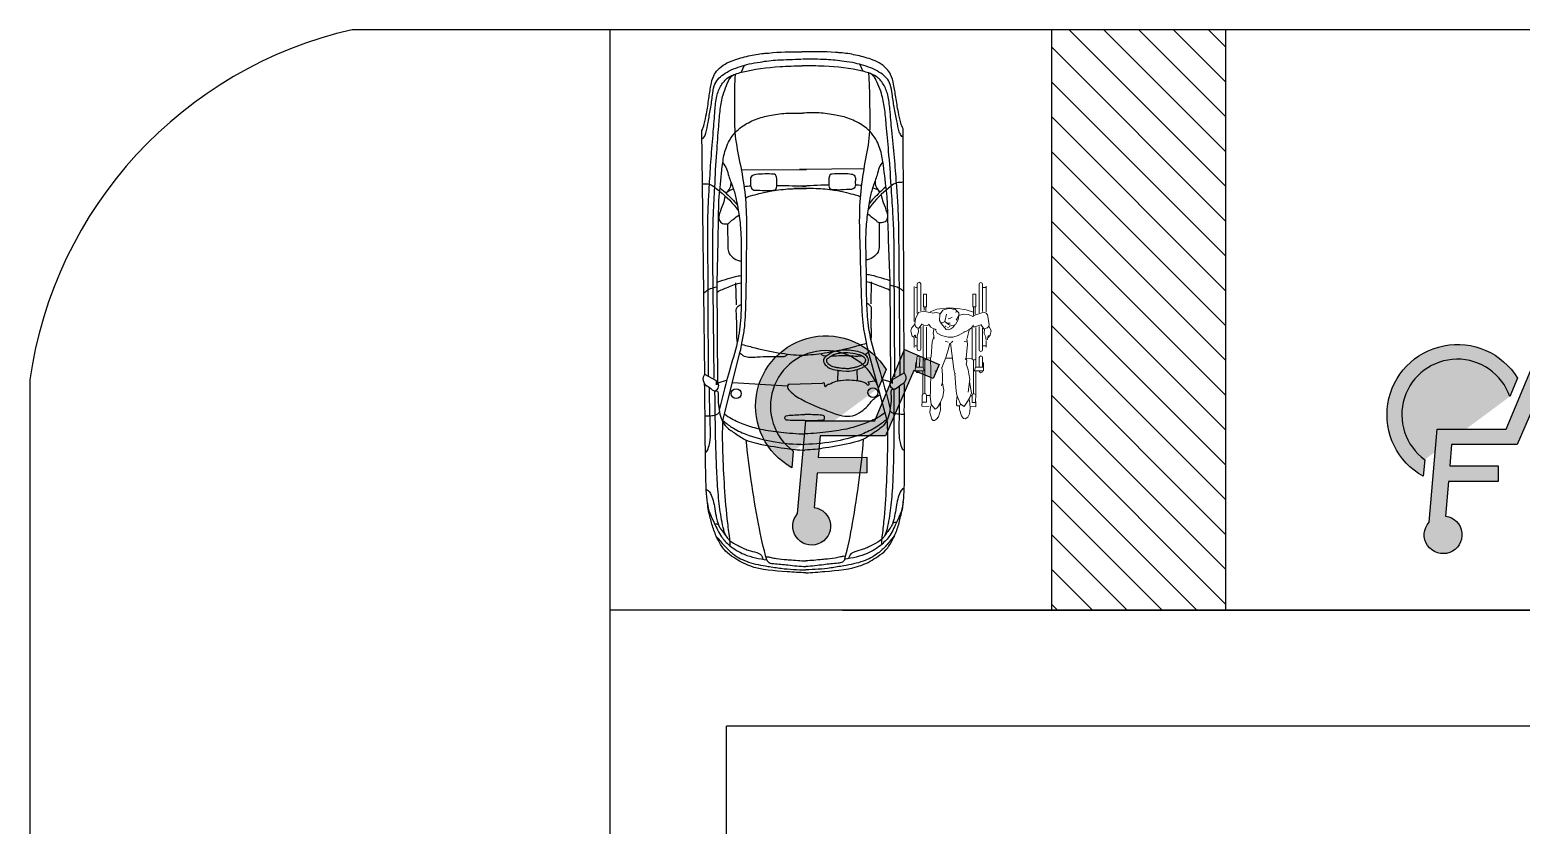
# Model space of a CAD drawing. Header units: millimetres. Extents: x 2508 to 2607, y 837 to 997.
# Drawn here: x 2541.72 to 2554.57, y 960.55 to 967.41 of the extents above; entities that cross this region are included whole.
import ezdxf

# ---------------------------------------------------------------- set-up
doc = ezdxf.new("R2010")
doc.units = ezdxf.units.MM
doc.linetypes.add('DASHED', pattern=[19.05, 12.7, -6.35])
doc.layers.add('PERSONAS', color=151, linetype='Continuous', lineweight=0)

# ---------------------------------------------------------------- blocks, each defined once
blk = doc.blocks.new('disc')
h = blk.add_hatch(color=0)
edge = h.paths.add_edge_path()
edge.add_line((-0.066, 0.441), (0.353, 0.44))
edge.add_line((0.353, 0.44), (0.353, 0.575))
edge.add_line((0.353, 0.575), (-0.077, 0.576))
edge.add_line((-0.077, 0.576), (-0.101, 0.873))
edge.add_arc((-0.122, 1.034), 0.163, 277.4043, 581.4773)
edge.add_line((-0.244, 0.926), (-0.174, 0.125))
edge.add_line((-0.174, 0.125), (0.421, 0.125))
edge.add_line((0.421, 0.125), (0.676, -0.487))
edge.add_line((0.676, -0.487), (0.975, -0.358))
edge.add_line((0.975, -0.358), (0.925, -0.239))
edge.add_line((0.925, -0.239), (0.758, -0.307))
edge.add_line((0.758, -0.307), (0.514, 0.256))
edge.add_line((0.514, 0.256), (-0.051, 0.256))
edge.add_line((-0.051, 0.256), (-0.066, 0.441))
edge.add_line((-0.066, 0.441), (-0.066, 0.441))
h = blk.add_hatch(color=0)
edge = h.paths.add_edge_path()
edge.add_arc((0, 0), 0.478, 125.9666, 340.881, ccw=False)
edge.add_line((-0.281, 0.387), (-0.294, 0.53))
edge.add_arc((0, 0), 0.606, 119.0392, 328.6907)
edge.add_line((0.518, -0.315), (0.452, -0.157))
at = {"color": 0}
for points in [[(-0.066, 0.441), (0.353, 0.44), (0.353, 0.575), (-0.077, 0.576), (-0.101, 0.873, 4.01623), (-0.244, 0.926), (-0.174, 0.125), (0.421, 0.125), (0.676, -0.487), (0.975, -0.358), (0.925, -0.239), (0.758, -0.307), (0.514, 0.256), (-0.051, 0.256), (-0.066, 0.441)], [(0.452, -0.157, -1.36276), (-0.281, 0.387), (-0.294, 0.53, 1.29913), (0.518, -0.315)]]:
    blk.add_lwpolyline(points, format="xyb", close=True, dxfattribs=at)
blk = doc.blocks.new('AUDI_A4_P')
for p, q in [((-0.904, 0.759), (-0.849, 0.859)), ((-0.882, 0.778), (0.131, 0.782)), ((-0.864, 0.826), (0.421, 0.822)), ((-0.849, 0.859), (1.253, 0.867)), ((-1.246, 0.706), (-0.654, 0.552)), ((-0.926, 0.745), (-0.939, 0.759)), ((-0.939, 0.759), (-0.904, 0.759)), ((-0.926, 0.745), (-0.06, 0.745)), ((-0.904, 0.675), (-0.926, 0.745)), ((-0.06, 0.745), (0.298, 0.734)), ((0.443, 0.653), (0.244, 0.652)), ((-0.92, 0.616), (-0.953, 0.147)), ((-0.252, 0.581), (-0.063, 0.584)), ((0.911, 0.528), (0.911, -0.03)), ((1.751, 0.525), (1.813, 0.497)), ((-0.938, 0.133), (-0.931, -0.154)), ((0.911, -0.528), (0.911, 0.03)), ((-0.824, -0.288), (-0.914, -0.286)), ((-0.818, -0.453), (-0.914, -0.453)), ((1.751, -0.525), (1.813, -0.497)), ((-1.246, -0.706), (-0.654, -0.552)), ((-0.252, -0.581), (-0.063, -0.584)), ((-0.926, -0.745), (-0.939, -0.759)), ((-0.939, -0.759), (-0.904, -0.759)), ((-0.904, -0.675), (-0.926, -0.745)), ((-0.926, -0.745), (-0.06, -0.745)), ((-0.904, -0.759), (-0.849, -0.859)), ((-0.06, -0.745), (0.298, -0.734)), ((0.443, -0.653), (0.244, -0.652)), ((-0.882, -0.778), (0.131, -0.782)), ((-0.864, -0.826), (0.421, -0.822)), ((-0.849, -0.859), (1.253, -0.867))]:
    blk.add_line(p, q)
for centre in [(-1.017, 0.589), (-1.017, -0.589)]:
    blk.add_ellipse(centre, major_axis=(0, 0.0429), ratio=0.983266, start_param=4.712389, end_param=10.995574)
for points, knots in [([(-2.564, 0), (-2.564, 0.054), (-2.548, 0.215), (-2.538, 0.436), (-2.443, 0.603), (-2.375, 0.696), (-2.29, 0.75), (-2.194, 0.793), (-2.081, 0.821), (-2.002, 0.842), (-1.959, 0.842)], [0, 0, 0, 0, 0.16039, 0.479033, 0.632967, 0.722015, 0.817474, 0.927562, 1.03733, 1.167094, 1.167094, 1.167094, 1.167094]), ([(-1.959, 0.842), (-2.018, 0.841), (-2.115, 0.791), (-2.243, 0.737), (-2.338, 0.648), (-2.417, 0.517), (-2.442, 0.402), (-2.45, 0.335)], [0, 0, 0, 0, 0.1772572, 0.3124951, 0.4151678, 0.5597243, 0.7575412, 0.7575412, 0.7575412, 0.7575412]), ([(-2.137, 0.783), (-2.135, 0.773), (-2.137, 0.752), (-2.164, 0.743), (-2.196, 0.721), (-2.236, 0.691), (-2.292, 0.651), (-2.327, 0.579), (-2.368, 0.503), (-2.38, 0.441), (-2.394, 0.406), (-2.407, 0.381), (-2.431, 0.371), (-2.445, 0.37)], [0, 0, 0, 0, 0.0304541, 0.0502818, 0.0786089, 0.1479133, 0.1986294, 0.2831705, 0.3780326, 0.4523267, 0.4667809, 0.4902599, 0.5347198, 0.5347198, 0.5347198, 0.5347198]), ([(-2.24, 0.684), (-2.219, 0.698), (-2.163, 0.712), (-2.048, 0.733), (-1.884, 0.752), (-1.678, 0.762), (-1.447, 0.769), (-1.218, 0.771), (-1.059, 0.771), (-0.99, 0.772)], [0, 0, 0, 0, 0.076148, 0.165903, 0.355672, 0.569871, 0.782325, 1.050047, 1.257936, 1.257936, 1.257936, 1.257936]), ([(-1.841, 0.853), (-1.843, 0.842), (-1.869, 0.817), (-1.921, 0.798), (-1.99, 0.782), (-2.055, 0.774), (-2.109, 0.761), (-2.135, 0.754), (-2.147, 0.751)], [0, 0, 0, 0, 0.034703, 0.0959761, 0.1659336, 0.2471559, 0.2929944, 0.3295918, 0.3295918, 0.3295918, 0.3295918]), ([(-1.959, 0.842), (-1.922, 0.85), (-1.775, 0.856), (-1.524, 0.859), (-1.219, 0.857), (-1.022, 0.86), (-0.93, 0.86)], [0, 0, 0, 0, 0.114897, 0.437061, 0.754269, 1.029686, 1.029686, 1.029686, 1.029686]), ([(-1.52, 0.856), (-1.515, 0.844), (-1.483, 0.831), (-1.425, 0.814), (-1.326, 0.812), (-1.169, 0.818), (-1.042, 0.819), (-0.962, 0.819)], [0, 0, 0, 0, 0.0364992, 0.0923739, 0.1867837, 0.3273982, 0.5667068, 0.5667068, 0.5667068, 0.5667068]), ([(-1.207, 0.859), (-1.207, 0.839), (-1.204, 0.805), (-1.2, 0.757), (-1.18, 0.74), (-1.173, 0.734)], [0, 0, 0, 0, 1.462159, 2.651105, 3.386321, 3.386321, 3.386321, 3.386321]), ([(-0.99, 0.772), (-0.991, 0.765), (-0.99, 0.749), (-1.004, 0.745), (-1.009, 0.744)], [0, 0, 0, 0, 0.02274132, 0.03717479, 0.03717479, 0.03717479, 0.03717479]), ([(-0.849, 0.859), (-0.856, 0.864), (-0.881, 0.88), (-0.935, 0.868), (-0.958, 0.818), (-1.002, 0.779), (-0.97, 0.737), (-0.936, 0.735), (-0.926, 0.745)], [0, 0, 0, 0, 0.024864, 0.0846267, 0.1362471, 0.1900683, 0.2245199, 0.2681841, 0.2681841, 0.2681841, 0.2681841]), ([(-0.149, 0.862), (-0.139, 0.85), (-0.117, 0.825), (-0.103, 0.784), (-0.096, 0.756), (-0.096, 0.743)], [1.808086, 1.808086, 1.808086, 1.808086, 2.918874, 4.131288, 5.10151, 5.10151, 5.10151, 5.10151]), ([(0.131, 0.782), (0.266, 0.782), (0.477, 0.778), (0.787, 0.757), (0.964, 0.75), (1.063, 0.739)], [0, 0, 0, 0, 0.4042759, 0.6333827, 0.9326252, 0.9326252, 0.9326252, 0.9326252]), ([(0.421, 0.822), (0.487, 0.822), (0.608, 0.818), (0.804, 0.804), (1.011, 0.791), (1.224, 0.77), (1.404, 0.755), (1.54, 0.743), (1.64, 0.705), (1.708, 0.646), (1.737, 0.579), (1.778, 0.432), (1.798, 0.238), (1.804, 0.063), (1.804, 0)], [0, 0, 0, 0, 0.198873, 0.363323, 0.587433, 0.823543, 1.004622, 1.129816, 1.230113, 1.320655, 1.388577, 1.443334, 1.771447, 1.958652, 1.958652, 1.958652, 1.958652]), ([(0.793, 0.866), (0.791, 0.846), (0.797, 0.805), (0.76, 0.758), (0.692, 0.671), (0.623, 0.603), (0.561, 0.559)], [0, 0, 0, 0, 0.0597371, 0.1139981, 0.1672498, 0.3938869, 0.3938869, 0.3938869, 0.3938869]), ([(1.181, 0.863), (1.185, 0.857), (1.2, 0.844), (1.248, 0.825), (1.331, 0.813), (1.439, 0.79), (1.544, 0.775), (1.632, 0.765), (1.695, 0.73), (1.738, 0.676), (1.776, 0.61), (1.801, 0.534), (1.826, 0.451), (1.834, 0.394), (1.838, 0.362)], [0, 0, 0, 0, 0.0219205, 0.0572122, 0.1522539, 0.2718866, 0.3894011, 0.4710097, 0.5346344, 0.5986698, 0.6733118, 0.758696, 0.8351341, 0.9293726, 0.9293726, 0.9293726, 0.9293726]), ([(1.253, 0.867), (1.269, 0.856), (1.319, 0.845), (1.409, 0.822), (1.521, 0.807), (1.63, 0.789), (1.717, 0.771), (1.78, 0.725), (1.826, 0.667), (1.864, 0.575), (1.894, 0.463), (1.912, 0.36), (1.915, 0.302), (1.915, 0.288)], [0, 0, 0, 0, 0.056668, 0.14946, 0.28161, 0.392935, 0.481686, 0.542967, 0.622845, 0.69797, 0.833643, 0.965665, 1.00577, 1.00577, 1.00577, 1.00577]), ([(-2.253, 0.764), (-2.281, 0.74), (-2.334, 0.696), (-2.415, 0.613), (-2.479, 0.488), (-2.504, 0.346), (-2.531, 0.181), (-2.539, 0.071), (-2.539, 0)], [0, 0, 0, 0, 0.1095129, 0.2035347, 0.3452507, 0.5161382, 0.6275464, 0.8383798, 0.8383798, 0.8383798, 0.8383798]), ([(-1.246, 0.706), (-1.336, 0.713), (-1.528, 0.711), (-1.823, 0.699), (-2.078, 0.68), (-2.231, 0.661), (-2.281, 0.655)], [0, 0, 0, 0, 0.269375, 0.574535, 0.885339, 1.036319, 1.036319, 1.036319, 1.036319]), ([(-1.009, 0.744), (-1.036, 0.744), (-1.091, 0.747), (-1.171, 0.735), (-1.245, 0.718), (-1.314, 0.672), (-1.362, 0.593), (-1.421, 0.512), (-1.459, 0.367), (-1.488, 0.199), (-1.507, 0.059), (-1.507, 0)], [0, 0, 0, 0, 0.082256, 0.165174, 0.241383, 0.30939, 0.405348, 0.511507, 0.603349, 0.843635, 1.017671, 1.017671, 1.017671, 1.017671]), ([(-1.246, 0.706), (-1.267, 0.682), (-1.316, 0.621), (-1.386, 0.477), (-1.44, 0.264), (-1.458, 0.092), (-1.458, 0)], [0, 0, 0, 0, 0.0947759, 0.2311242, 0.4700259, 0.7400315, 0.7400315, 0.7400315, 0.7400315]), ([(-1.191, 0.69), (-1.207, 0.672), (-1.242, 0.617), (-1.287, 0.512), (-1.331, 0.371), (-1.353, 0.196), (-1.367, 0.069), (-1.367, 0)], [0, 0, 0, 0, 0.0708922, 0.1925846, 0.3348457, 0.5072814, 0.7109928, 0.7109928, 0.7109928, 0.7109928]), ([(0.972, 0.69), (0.956, 0.677), (0.921, 0.653), (0.844, 0.638), (0.76, 0.6), (0.644, 0.572), (0.509, 0.549), (0.303, 0.531), (0.063, 0.54), (-0.167, 0.537), (-0.363, 0.543), (-0.563, 0.565), (-0.832, 0.653), (-1.036, 0.706), (-1.156, 0.737)], [0, 0, 0, 0, 0.05975, 0.126928, 0.230034, 0.336675, 0.482225, 0.641324, 0.954906, 1.203173, 1.330375, 1.542773, 1.802261, 2.175545, 2.175545, 2.175545, 2.175545]), ([(-0.14, 0.745), (-0.122, 0.716), (-0.1, 0.646), (-0.068, 0.578), (-0.062, 0.538)], [0, 0, 0, 0, 0.1000351, 0.2184418, 0.2184418, 0.2184418, 0.2184418]), ([(-0.056, 0.745), (-0.043, 0.714), (-0.027, 0.654), (-0.004, 0.585), (-0.001, 0.547), (0, 0.538)], [0, 0, 0, 0, 2.528586, 4.711885, 5.408215, 5.408215, 5.408215, 5.408215]), ([(0.244, 0.652), (0.228, 0.652), (0.188, 0.646), (0.147, 0.599), (0.126, 0.558), (0.127, 0.536)], [0, 0, 0, 0, 0.0486628, 0.1144515, 0.1777721, 0.1777721, 0.1777721, 0.1777721]), ([(0.298, 0.734), (0.357, 0.734), (0.483, 0.727), (0.628, 0.729), (0.793, 0.711), (0.935, 0.697), (1.059, 0.676), (1.1, 0.66)], [0, 0, 0, 0, 0.1783018, 0.3787173, 0.431954, 0.6762374, 0.8077184, 0.8077184, 0.8077184, 0.8077184]), ([(0.684, 0.672), (0.663, 0.677), (0.612, 0.689), (0.55, 0.72), (0.489, 0.732), (0.447, 0.705), (0.446, 0.672), (0.446, 0.643), (0.47, 0.627), (0.489, 0.592), (0.515, 0.57), (0.52, 0.551)], [0, 0, 0, 0, 0.0655106, 0.1550445, 0.2094604, 0.2438604, 0.287164, 0.3001388, 0.3275984, 0.3616951, 0.4200969, 0.4200969, 0.4200969, 0.4200969]), ([(0.755, 0.714), (0.739, 0.695), (0.693, 0.643), (0.643, 0.594), (0.608, 0.566)], [0, 0, 0, 0, 1.868162, 5.271297, 5.271297, 5.271297, 5.271297]), ([(0.712, 0.659), (0.724, 0.655), (0.736, 0.631), (0.745, 0.609), (0.748, 0.599)], [0, 0, 0, 0, 0.983949, 1.771691, 1.771691, 1.771691, 1.771691]), ([(0.808, 0.622), (0.791, 0.623), (0.752, 0.621), (0.728, 0.652), (0.712, 0.659)], [0, 0, 0, 0, 0.0535488, 0.1060573, 0.1060573, 0.1060573, 0.1060573]), ([(1.063, 0.739), (1.139, 0.736), (1.262, 0.723), (1.428, 0.71), (1.548, 0.689), (1.648, 0.649), (1.727, 0.615), (1.737, 0.574)], [0, 0, 0, 0, 0.2277977, 0.3719478, 0.4996814, 0.5863441, 0.709615, 0.709615, 0.709615, 0.709615]), ([(1.1, 0.66), (1.123, 0.653), (1.171, 0.629), (1.253, 0.571), (1.32, 0.47), (1.361, 0.367), (1.373, 0.304), (1.377, 0.284)], [0, 0, 0, 0, 0.0720749, 0.1581284, 0.2958089, 0.4262456, 0.4842292, 0.4842292, 0.4842292, 0.4842292]), ([(-0.665, 0.553), (-0.675, 0.547), (-0.693, 0.524), (-0.707, 0.472), (-0.696, 0.36), (-0.7, 0.259), (-0.701, 0.165), (-0.687, 0.149), (-0.679, 0.142)], [0, 0, 0, 0, 0.842998, 2.122875, 3.997599, 9.174838, 10.012722, 10.751336, 10.751336, 10.751336, 10.751336]), ([(-0.594, 0.534), (-0.603, 0.496), (-0.637, 0.386), (-0.673, 0.205), (-0.69, 0.06), (-0.69, -0.009)], [0, 0, 0, 0, 0.1139079, 0.3411539, 0.543502, 0.543502, 0.543502, 0.543502]), ([(-0.654, 0.552), (-0.63, 0.545), (-0.568, 0.534), (-0.469, 0.512), (-0.352, 0.504), (-0.145, 0.494), (0.141, 0.493), (0.469, 0.481), (0.752, 0.498), (0.995, 0.543), (1.225, 0.588), (1.465, 0.58), (1.632, 0.582), (1.729, 0.575), (1.737, 0.574)], [0, 0, 0, 0, 0.073325, 0.188896, 0.303039, 0.425821, 0.811242, 1.159737, 1.41058, 1.660623, 1.899627, 2.11145, 2.377727, 2.401703, 2.401703, 2.401703, 2.401703]), ([(-0.567, 0.577), (-0.524, 0.581), (-0.437, 0.578), (-0.344, 0.581), (-0.277, 0.584), (-0.258, 0.561), (-0.251, 0.547), (-0.248, 0.54)], [0, 0, 0, 0, 3.267856, 6.568708, 7.399663, 8.099385, 8.621705, 8.621705, 8.621705, 8.621705]), ([(-2.45, 0.335), (-2.349, 0.365), (-2.121, 0.412), (-1.776, 0.465), (-1.534, 0.497), (-1.417, 0.505)], [0, 0, 0, 0, 0.317374, 0.69576, 1.04714, 1.04714, 1.04714, 1.04714]), ([(0.668, 0.495), (0.677, 0.483), (0.689, 0.442), (0.708, 0.367), (0.734, 0.255), (0.747, 0.101), (0.747, -0.015), (0.748, -0.079)], [0, 0, 0, 0, 0.0451009, 0.1211996, 0.2308505, 0.385263, 0.5739042, 0.5739042, 0.5739042, 0.5739042]), ([(0.731, 0.301), (0.731, 0.334), (0.736, 0.376), (0.734, 0.43), (0.762, 0.456), (0.8, 0.447), (0.835, 0.456), (0.858, 0.442), (0.867, 0.425), (0.875, 0.361), (0.876, 0.301), (0.871, 0.239), (0.855, 0.229), (0.832, 0.225), (0.799, 0.227), (0.767, 0.223), (0.735, 0.234), (0.733, 0.267), (0.731, 0.288), (0.731, 0.301)], [0, 0, 0, 0, 0.0969044, 0.1295913, 0.1506192, 0.1985921, 0.2360698, 0.2557908, 0.2719711, 0.2929882, 0.44406, 0.4519132, 0.4720918, 0.4918599, 0.5228758, 0.5707096, 0.5892096, 0.6145759, 0.654681, 0.654681, 0.654681, 0.654681]), ([(-2.45, 0.335), (-2.461, 0.334), (-2.48, 0.314), (-2.487, 0.249), (-2.496, 0.144), (-2.51, 0.052), (-2.51, 0)], [0, 0, 0, 0, 0.0314754, 0.0702057, 0.1915753, 0.3439346, 0.3439346, 0.3439346, 0.3439346]), ([(-2.428, 0.34), (-2.425, 0.338), (-2.425, 0.32), (-2.431, 0.295), (-2.445, 0.238), (-2.448, 0.186), (-2.455, 0.101), (-2.461, 0.047), (-2.461, 0)], [0, 0, 0, 0, 0.0114788, 0.0403472, 0.0875838, 0.1755608, 0.1991501, 0.3369659, 0.3369659, 0.3369659, 0.3369659]), ([(1.377, 0.284), (1.386, 0.238), (1.4, 0.143), (1.397, 0.048), (1.396, 0)], [0, 0, 0, 0, 0.140379, 0.2808468, 0.2808468, 0.2808468, 0.2808468]), ([(1.838, 0.362), (1.848, 0.312), (1.858, 0.192), (1.86, 0.073), (1.86, 0.005)], [0, 0, 0, 0, 0.1502861, 0.3522699, 0.3522699, 0.3522699, 0.3522699]), ([(-1.253, 0), (-1.253, 0.029), (-1.255, 0.078), (-1.249, 0.129), (-1.25, 0.166), (-1.232, 0.172), (-1.218, 0.171), (-1.207, 0.155), (-1.205, 0.097), (-1.202, 0.044), (-1.201, 0)], [0, 0, 0, 0, 0.0857277, 0.1381048, 0.1641986, 0.1769751, 0.1890325, 0.2028129, 0.2286049, 0.3592554, 0.3592554, 0.3592554, 0.3592554]), ([(-0.938, 0.133), (-0.94, 0.14), (-0.961, 0.156), (-1.005, 0.122), (-1.041, 0.078), (-1.084, 0.005), (-1.133, -0.099), (-1.178, -0.215), (-1.22, -0.322), (-1.221, -0.412), (-1.184, -0.486), (-1.136, -0.543), (-1.084, -0.579), (-1.054, -0.616), (-1.039, -0.641), (-1.036, -0.651)], [0, 0, 0, 0, 0.527288, 1.647451, 3.487558, 5.099073, 7.968657, 12.238313, 14.475187, 16.613757, 18.744202, 20.639343, 22.223389, 23.452731, 24.286529, 24.286529, 24.286529, 24.286529]), ([(0.775, 0.226), (0.775, 0.221), (0.773, 0.137), (0.769, 0.053), (0.766, -0.027)], [11.235438, 11.235438, 11.235438, 11.235438, 11.552536, 17.586883, 17.586883, 17.586883, 17.586883]), ([(-2.564, 0), (-2.564, -0.054), (-2.548, -0.215), (-2.538, -0.436), (-2.443, -0.603), (-2.375, -0.696), (-2.29, -0.75), (-2.194, -0.793), (-2.081, -0.821), (-2.002, -0.842), (-1.959, -0.842)], [0, 0, 0, 0, 0.16039, 0.479033, 0.632967, 0.722015, 0.817474, 0.927562, 1.03733, 1.167094, 1.167094, 1.167094, 1.167094]), ([(-2.253, -0.764), (-2.281, -0.74), (-2.334, -0.696), (-2.415, -0.613), (-2.479, -0.488), (-2.504, -0.346), (-2.531, -0.181), (-2.539, -0.071), (-2.539, 0)], [0, 0, 0, 0, 0.1095129, 0.2035347, 0.3452507, 0.5161382, 0.6275464, 0.8383798, 0.8383798, 0.8383798, 0.8383798]), ([(-2.45, -0.335), (-2.461, -0.334), (-2.48, -0.314), (-2.487, -0.249), (-2.496, -0.144), (-2.51, -0.052), (-2.51, 0)], [0, 0, 0, 0, 0.0314754, 0.0702057, 0.1915753, 0.3439346, 0.3439346, 0.3439346, 0.3439346]), ([(-2.428, -0.34), (-2.425, -0.338), (-2.425, -0.32), (-2.431, -0.295), (-2.445, -0.238), (-2.448, -0.186), (-2.455, -0.101), (-2.461, -0.047), (-2.461, 0)], [0, 0, 0, 0, 0.0114788, 0.0403472, 0.0875838, 0.1755608, 0.1991501, 0.3369659, 0.3369659, 0.3369659, 0.3369659]), ([(-1.009, -0.744), (-1.036, -0.744), (-1.091, -0.747), (-1.171, -0.735), (-1.245, -0.718), (-1.314, -0.672), (-1.362, -0.593), (-1.421, -0.512), (-1.459, -0.367), (-1.488, -0.199), (-1.507, -0.059), (-1.507, 0)], [0, 0, 0, 0, 0.082256, 0.165174, 0.241383, 0.30939, 0.405348, 0.511507, 0.603349, 0.843635, 1.017671, 1.017671, 1.017671, 1.017671]), ([(-1.246, -0.706), (-1.267, -0.682), (-1.316, -0.621), (-1.386, -0.477), (-1.44, -0.264), (-1.458, -0.092), (-1.458, 0)], [0, 0, 0, 0, 0.0947759, 0.2311242, 0.4700259, 0.7400315, 0.7400315, 0.7400315, 0.7400315]), ([(-1.191, -0.69), (-1.207, -0.672), (-1.242, -0.617), (-1.287, -0.512), (-1.331, -0.371), (-1.353, -0.196), (-1.367, -0.069), (-1.367, 0)], [0, 0, 0, 0, 0.0708922, 0.1925846, 0.3348457, 0.5072814, 0.7109928, 0.7109928, 0.7109928, 0.7109928]), ([(-1.253, 0), (-1.253, -0.029), (-1.255, -0.078), (-1.249, -0.129), (-1.25, -0.166), (-1.232, -0.172), (-1.218, -0.171), (-1.207, -0.155), (-1.205, -0.097), (-1.202, -0.044), (-1.201, 0)], [0, 0, 0, 0, 0.0857277, 0.1381048, 0.1641986, 0.1769751, 0.1890325, 0.2028129, 0.2286049, 0.3592554, 0.3592554, 0.3592554, 0.3592554]), ([(0.421, -0.822), (0.487, -0.822), (0.608, -0.818), (0.804, -0.804), (1.011, -0.791), (1.224, -0.77), (1.404, -0.755), (1.54, -0.743), (1.64, -0.705), (1.708, -0.646), (1.737, -0.579), (1.778, -0.432), (1.798, -0.238), (1.804, -0.063), (1.804, 0)], [0, 0, 0, 0, 0.198873, 0.363323, 0.587433, 0.823543, 1.004622, 1.129816, 1.230113, 1.320655, 1.388577, 1.443334, 1.771447, 1.958652, 1.958652, 1.958652, 1.958652]), ([(0.668, -0.495), (0.677, -0.483), (0.689, -0.442), (0.708, -0.367), (0.734, -0.255), (0.747, -0.101), (0.747, 0.015), (0.748, 0.079)], [0, 0, 0, 0, 0.0451009, 0.1211996, 0.2308505, 0.385263, 0.5739042, 0.5739042, 0.5739042, 0.5739042]), ([(0.775, -0.226), (0.775, -0.221), (0.773, -0.137), (0.769, -0.053), (0.766, 0.027)], [11.235438, 11.235438, 11.235438, 11.235438, 11.552536, 17.586883, 17.586883, 17.586883, 17.586883]), ([(1.377, -0.284), (1.386, -0.238), (1.4, -0.143), (1.397, -0.048), (1.396, 0)], [0, 0, 0, 0, 0.140379, 0.2808468, 0.2808468, 0.2808468, 0.2808468]), ([(-0.594, -0.534), (-0.603, -0.496), (-0.637, -0.386), (-0.671, -0.211), (-0.69, -0.072), (-0.69, -0.009)], [0, 0, 0, 0, 0.1139079, 0.3411539, 0.5260188, 0.5260188, 0.5260188, 0.5260188]), ([(1.838, -0.362), (1.848, -0.312), (1.858, -0.192), (1.86, -0.073), (1.86, -0.005)], [0, 0, 0, 0, 0.1502861, 0.3522699, 0.3522699, 0.3522699, 0.3522699]), ([(-0.925, -0.547), (-0.929, -0.55), (-0.935, -0.555), (-0.951, -0.558), (-0.952, -0.549), (-0.951, -0.543), (-0.945, -0.536), (-0.935, -0.528), (-0.926, -0.507), (-0.915, -0.469), (-0.908, -0.4), (-0.908, -0.33), (-0.919, -0.263), (-0.941, -0.222), (-0.949, -0.189), (-0.965, -0.182), (-0.96, -0.177), (-0.954, -0.174), (-0.945, -0.174), (-0.938, -0.172), (-0.926, -0.175), (-0.931, -0.16), (-0.931, -0.154)], [0, 0, 0, 0, 0.0138597, 0.0278304, 0.0329137, 0.0379971, 0.0465756, 0.0592704, 0.0762214, 0.1105991, 0.1789801, 0.2766959, 0.3173629, 0.3800771, 0.4110544, 0.4160421, 0.4210284, 0.4277212, 0.4387433, 0.4448131, 0.4508005, 0.4694463, 0.4694463, 0.4694463, 0.4694463]), ([(-0.824, -0.288), (-0.826, -0.302), (-0.814, -0.229), (-0.797, -0.209), (-0.772, -0.173), (-0.742, -0.164), (-0.711, -0.169), (-0.69, -0.205), (-0.659, -0.251), (-0.648, -0.316), (-0.649, -0.389), (-0.658, -0.456), (-0.679, -0.511), (-0.705, -0.544), (-0.732, -0.555), (-0.753, -0.551), (-0.772, -0.544), (-0.786, -0.523), (-0.811, -0.487), (-0.826, -0.408), (-0.835, -0.376), (-0.821, -0.276), (-0.824, -0.288)], [0, 0, 0, 0, 0.03969, 0.089634, 0.13125, 0.1542862, 0.1797268, 0.2207266, 0.2680991, 0.3447665, 0.4095645, 0.4843001, 0.541515, 0.5817687, 0.6060665, 0.6262474, 0.6436722, 0.6634686, 0.6988791, 0.7758465, 0.8696394, 0.907731, 0.907731, 0.907731, 0.907731]), ([(-0.799, -0.286), (-0.798, -0.283), (-0.797, -0.278), (-0.795, -0.268), (-0.794, -0.262), (-0.79, -0.247), (-0.788, -0.24), (-0.784, -0.231), (-0.782, -0.228), (-0.778, -0.223), (-0.777, -0.221), (-0.771, -0.213), (-0.766, -0.207), (-0.76, -0.2), (-0.757, -0.197), (-0.753, -0.194), (-0.751, -0.193), (-0.747, -0.191), (-0.745, -0.191), (-0.739, -0.19), (-0.736, -0.19), (-0.731, -0.191), (-0.73, -0.192), (-0.728, -0.193), (-0.726, -0.195), (-0.721, -0.2), (-0.719, -0.203), (-0.714, -0.212), (-0.71, -0.217), (-0.705, -0.226), (-0.702, -0.231), (-0.696, -0.241), (-0.692, -0.246), (-0.687, -0.258), (-0.685, -0.264), (-0.681, -0.276), (-0.679, -0.283), (-0.676, -0.303), (-0.674, -0.317), (-0.673, -0.346), (-0.673, -0.36), (-0.675, -0.403), (-0.679, -0.432), (-0.69, -0.469), (-0.693, -0.48), (-0.7, -0.495), (-0.703, -0.5), (-0.709, -0.51), (-0.713, -0.514), (-0.719, -0.521), (-0.722, -0.523), (-0.728, -0.527), (-0.731, -0.528), (-0.735, -0.529), (-0.736, -0.529), (-0.739, -0.529), (-0.741, -0.528), (-0.746, -0.527), (-0.749, -0.526), (-0.753, -0.525), (-0.754, -0.524), (-0.756, -0.523), (-0.756, -0.523), (-0.757, -0.522), (-0.757, -0.522), (-0.759, -0.519), (-0.761, -0.517), (-0.764, -0.512), (-0.766, -0.51), (-0.769, -0.505), (-0.77, -0.503), (-0.775, -0.496), (-0.777, -0.492), (-0.781, -0.484), (-0.783, -0.48), (-0.787, -0.47), (-0.789, -0.465), (-0.793, -0.45), (-0.796, -0.439), (-0.799, -0.423), (-0.8, -0.417), (-0.802, -0.407), (-0.803, -0.402), (-0.806, -0.389), (-0.807, -0.381), (-0.806, -0.363), (-0.806, -0.357), (-0.805, -0.345), (-0.805, -0.339), (-0.803, -0.319), (-0.801, -0.303), (-0.799, -0.292), (-0.799, -0.29), (-0.799, -0.288), (-0.799, -0.288), (-0.799, -0.287), (-0.799, -0.287), (-0.799, -0.286)], [0.497033, 0.497033, 0.497033, 0.497033, 0.723444, 0.723444, 0.974636, 0.974636, 1.50964, 1.50964, 2.044645, 2.044645, 2.271061, 2.271061, 2.862376, 2.862376, 3.217654, 3.217654, 3.537253, 3.537253, 3.856852, 3.856852, 4.368613, 4.368613, 4.584627, 4.584627, 4.99269, 4.99269, 5.400753, 5.400753, 5.808816, 5.808816, 6.216879, 6.216879, 6.778716, 6.778716, 7.350371, 7.350371, 7.922025, 7.922025, 9.065335, 9.065335, 10.208644, 10.208644, 12.495263, 12.495263, 13.409896, 13.409896, 13.929088, 13.929088, 14.44828, 14.44828, 14.909885, 14.909885, 15.371489, 15.371489, 15.62524, 15.62524, 15.87899, 15.87899, 16.120875, 16.120875, 16.36276, 16.36276, 16.51635, 16.51635, 16.669941, 16.669941, 16.921521, 16.921521, 17.136676, 17.136676, 17.351831, 17.351831, 17.782142, 17.782142, 18.204974, 18.204974, 18.627807, 18.627807, 19.473473, 19.473473, 19.978923, 19.978923, 20.484372, 20.484372, 21.475119, 21.475119, 21.859144, 21.859144, 22.162884, 22.162884, 22.770362, 22.770362, 22.900493, 22.900493, 22.951221, 22.951221, 22.964298, 22.964298, 22.964298, 22.964298]), ([(-0.7, -0.494), (-0.701, -0.489), (-0.706, -0.46), (-0.697, -0.372), (-0.699, -0.292), (-0.7, -0.234)], [1.749253, 1.749253, 1.749253, 1.749253, 2.122875, 3.997599, 8.307432, 8.307432, 8.307432, 8.307432]), ([(-0.7, -0.188), (-0.7, -0.18), (-0.699, -0.162), (-0.687, -0.149), (-0.679, -0.142)], [9.436432, 9.436432, 9.436432, 9.436432, 10.012722, 10.751336, 10.751336, 10.751336, 10.751336]), ([(0.731, -0.301), (0.731, -0.334), (0.736, -0.376), (0.734, -0.43), (0.762, -0.456), (0.8, -0.447), (0.835, -0.456), (0.858, -0.442), (0.867, -0.425), (0.875, -0.361), (0.876, -0.301), (0.871, -0.239), (0.855, -0.229), (0.832, -0.225), (0.799, -0.227), (0.767, -0.223), (0.735, -0.234), (0.733, -0.267), (0.731, -0.288), (0.731, -0.301)], [0, 0, 0, 0, 0.0969044, 0.1295913, 0.1506192, 0.1985921, 0.2360698, 0.2557908, 0.2719711, 0.2929882, 0.44406, 0.4519132, 0.4720918, 0.4918599, 0.5228758, 0.5707096, 0.5892096, 0.6145759, 0.654681, 0.654681, 0.654681, 0.654681]), ([(-1.959, -0.842), (-2.018, -0.841), (-2.115, -0.791), (-2.243, -0.737), (-2.338, -0.648), (-2.417, -0.517), (-2.442, -0.402), (-2.45, -0.335)], [0, 0, 0, 0, 0.1772572, 0.3124951, 0.4151678, 0.5597243, 0.7575412, 0.7575412, 0.7575412, 0.7575412]), ([(-2.45, -0.335), (-2.349, -0.365), (-2.121, -0.412), (-1.776, -0.465), (-1.534, -0.497), (-1.417, -0.505)], [0, 0, 0, 0, 0.317374, 0.69576, 1.04714, 1.04714, 1.04714, 1.04714]), ([(-2.137, -0.783), (-2.135, -0.773), (-2.137, -0.752), (-2.164, -0.743), (-2.196, -0.721), (-2.236, -0.691), (-2.292, -0.651), (-2.327, -0.579), (-2.368, -0.503), (-2.38, -0.441), (-2.394, -0.406), (-2.407, -0.381), (-2.431, -0.371), (-2.445, -0.37)], [0, 0, 0, 0, 0.0304541, 0.0502818, 0.0786089, 0.1479133, 0.1986294, 0.2831705, 0.3780326, 0.4523267, 0.4667809, 0.4902599, 0.5347198, 0.5347198, 0.5347198, 0.5347198]), ([(1.1, -0.66), (1.123, -0.653), (1.171, -0.629), (1.253, -0.571), (1.32, -0.47), (1.361, -0.367), (1.373, -0.304), (1.377, -0.284)], [0, 0, 0, 0, 0.0720749, 0.1581284, 0.2958089, 0.4262456, 0.4842292, 0.4842292, 0.4842292, 0.4842292]), ([(1.181, -0.863), (1.185, -0.857), (1.2, -0.844), (1.248, -0.825), (1.331, -0.813), (1.439, -0.79), (1.544, -0.775), (1.632, -0.765), (1.695, -0.73), (1.738, -0.676), (1.776, -0.61), (1.801, -0.534), (1.826, -0.451), (1.834, -0.394), (1.838, -0.362)], [0, 0, 0, 0, 0.0219205, 0.0572122, 0.1522539, 0.2718866, 0.3894011, 0.4710097, 0.5346344, 0.5986698, 0.6733118, 0.758696, 0.8351341, 0.9293726, 0.9293726, 0.9293726, 0.9293726]), ([(1.253, -0.867), (1.269, -0.856), (1.319, -0.845), (1.409, -0.822), (1.521, -0.807), (1.63, -0.789), (1.717, -0.771), (1.78, -0.725), (1.826, -0.667), (1.864, -0.575), (1.894, -0.463), (1.912, -0.36), (1.915, -0.302), (1.915, -0.288)], [0, 0, 0, 0, 0.056668, 0.14946, 0.28161, 0.392935, 0.481686, 0.542967, 0.622845, 0.69797, 0.833643, 0.965665, 1.00577, 1.00577, 1.00577, 1.00577]), ([(-0.654, -0.552), (-0.63, -0.545), (-0.568, -0.534), (-0.469, -0.512), (-0.352, -0.504), (-0.145, -0.494), (0.141, -0.493), (0.469, -0.481), (0.752, -0.498), (0.995, -0.543), (1.225, -0.588), (1.465, -0.58), (1.632, -0.582), (1.729, -0.575), (1.737, -0.574)], [0, 0, 0, 0, 0.073325, 0.188896, 0.303039, 0.425821, 0.811242, 1.159737, 1.41058, 1.660623, 1.899627, 2.11145, 2.377727, 2.401703, 2.401703, 2.401703, 2.401703]), ([(0.972, -0.69), (0.956, -0.677), (0.921, -0.653), (0.844, -0.638), (0.76, -0.6), (0.644, -0.572), (0.509, -0.549), (0.303, -0.531), (0.063, -0.54), (-0.167, -0.537), (-0.363, -0.543), (-0.563, -0.565), (-0.832, -0.653), (-1.036, -0.706), (-1.156, -0.737)], [0, 0, 0, 0, 0.05975, 0.126928, 0.230034, 0.336675, 0.482225, 0.641324, 0.954906, 1.203173, 1.330375, 1.542773, 1.802261, 2.175545, 2.175545, 2.175545, 2.175545]), ([(-0.665, -0.553), (-0.675, -0.547), (-0.683, -0.537), (-0.689, -0.525), (-0.69, -0.524)], [0, 0, 0, 0, 0.8429982, 0.9626806, 0.9626806, 0.9626806, 0.9626806]), ([(-0.567, -0.577), (-0.524, -0.581), (-0.437, -0.578), (-0.344, -0.581), (-0.277, -0.584), (-0.258, -0.561), (-0.251, -0.547), (-0.248, -0.54)], [0, 0, 0, 0, 3.267856, 6.568708, 7.399663, 8.099385, 8.621705, 8.621705, 8.621705, 8.621705]), ([(-0.14, -0.745), (-0.122, -0.716), (-0.1, -0.646), (-0.068, -0.578), (-0.062, -0.538)], [0, 0, 0, 0, 0.1000351, 0.2184418, 0.2184418, 0.2184418, 0.2184418]), ([(-0.056, -0.745), (-0.043, -0.714), (-0.027, -0.654), (-0.004, -0.585), (-0.001, -0.547), (0, -0.538)], [0, 0, 0, 0, 2.528586, 4.711885, 5.408215, 5.408215, 5.408215, 5.408215]), ([(0.244, -0.652), (0.228, -0.652), (0.188, -0.646), (0.147, -0.599), (0.126, -0.558), (0.127, -0.536)], [0, 0, 0, 0, 0.0486628, 0.1144515, 0.1777721, 0.1777721, 0.1777721, 0.1777721]), ([(0.684, -0.672), (0.663, -0.677), (0.612, -0.689), (0.55, -0.72), (0.489, -0.732), (0.447, -0.705), (0.446, -0.672), (0.446, -0.643), (0.47, -0.627), (0.489, -0.592), (0.515, -0.57), (0.52, -0.551)], [0, 0, 0, 0, 0.0655106, 0.1550445, 0.2094604, 0.2438604, 0.287164, 0.3001388, 0.3275984, 0.3616951, 0.4200969, 0.4200969, 0.4200969, 0.4200969]), ([(0.793, -0.866), (0.791, -0.846), (0.797, -0.805), (0.76, -0.758), (0.692, -0.671), (0.623, -0.603), (0.561, -0.559)], [0, 0, 0, 0, 0.0597371, 0.1139981, 0.1672498, 0.3938869, 0.3938869, 0.3938869, 0.3938869]), ([(0.755, -0.714), (0.739, -0.695), (0.693, -0.643), (0.643, -0.594), (0.608, -0.566)], [0, 0, 0, 0, 1.868162, 5.271297, 5.271297, 5.271297, 5.271297]), ([(0.712, -0.659), (0.724, -0.655), (0.736, -0.631), (0.745, -0.609), (0.748, -0.599)], [0, 0, 0, 0, 0.983949, 1.771691, 1.771691, 1.771691, 1.771691]), ([(0.808, -0.622), (0.791, -0.623), (0.752, -0.621), (0.728, -0.652), (0.712, -0.659)], [0, 0, 0, 0, 0.0535488, 0.1060573, 0.1060573, 0.1060573, 0.1060573]), ([(1.063, -0.739), (1.139, -0.736), (1.262, -0.723), (1.428, -0.71), (1.548, -0.689), (1.648, -0.649), (1.727, -0.615), (1.737, -0.574)], [0, 0, 0, 0, 0.2277977, 0.3719478, 0.4996814, 0.5863441, 0.709615, 0.709615, 0.709615, 0.709615]), ([(-1.246, -0.706), (-1.336, -0.713), (-1.528, -0.711), (-1.823, -0.699), (-2.078, -0.68), (-2.231, -0.661), (-2.281, -0.655)], [0, 0, 0, 0, 0.269375, 0.574535, 0.885339, 1.036319, 1.036319, 1.036319, 1.036319]), ([(-2.24, -0.684), (-2.219, -0.698), (-2.163, -0.712), (-2.048, -0.733), (-1.884, -0.752), (-1.678, -0.762), (-1.447, -0.769), (-1.218, -0.771), (-1.059, -0.771), (-0.99, -0.772)], [0, 0, 0, 0, 0.076148, 0.165903, 0.355672, 0.569871, 0.782325, 1.050047, 1.257936, 1.257936, 1.257936, 1.257936]), ([(-1.841, -0.853), (-1.843, -0.842), (-1.869, -0.817), (-1.921, -0.798), (-1.99, -0.782), (-2.055, -0.774), (-2.109, -0.761), (-2.135, -0.754), (-2.147, -0.751)], [0, 0, 0, 0, 0.034703, 0.0959761, 0.1659336, 0.2471559, 0.2929944, 0.3295918, 0.3295918, 0.3295918, 0.3295918]), ([(-1.207, -0.859), (-1.207, -0.839), (-1.204, -0.805), (-1.2, -0.757), (-1.18, -0.74), (-1.173, -0.734)], [0, 0, 0, 0, 1.462159, 2.651105, 3.386321, 3.386321, 3.386321, 3.386321]), ([(-0.99, -0.772), (-0.991, -0.765), (-0.99, -0.749), (-1.004, -0.745), (-1.009, -0.744)], [0, 0, 0, 0, 0.02274132, 0.03717479, 0.03717479, 0.03717479, 0.03717479]), ([(-0.849, -0.859), (-0.856, -0.864), (-0.881, -0.88), (-0.935, -0.868), (-0.958, -0.818), (-1.002, -0.779), (-0.97, -0.737), (-0.936, -0.735), (-0.926, -0.745)], [0, 0, 0, 0, 0.024864, 0.0846267, 0.1362471, 0.1900683, 0.2245199, 0.2681841, 0.2681841, 0.2681841, 0.2681841]), ([(-0.149, -0.862), (-0.139, -0.85), (-0.117, -0.825), (-0.103, -0.784), (-0.096, -0.756), (-0.096, -0.743)], [1.808086, 1.808086, 1.808086, 1.808086, 2.918874, 4.131288, 5.10151, 5.10151, 5.10151, 5.10151]), ([(0.131, -0.782), (0.266, -0.782), (0.477, -0.778), (0.787, -0.757), (0.964, -0.75), (1.063, -0.739)], [0, 0, 0, 0, 0.4042759, 0.6333827, 0.9326252, 0.9326252, 0.9326252, 0.9326252]), ([(0.298, -0.734), (0.357, -0.734), (0.483, -0.727), (0.628, -0.729), (0.793, -0.711), (0.935, -0.697), (1.059, -0.676), (1.1, -0.66)], [0, 0, 0, 0, 0.1783018, 0.3787173, 0.431954, 0.6762374, 0.8077184, 0.8077184, 0.8077184, 0.8077184]), ([(-1.959, -0.842), (-1.922, -0.85), (-1.775, -0.856), (-1.524, -0.859), (-1.219, -0.857), (-1.022, -0.86), (-0.93, -0.86)], [0, 0, 0, 0, 0.114897, 0.437061, 0.754269, 1.029686, 1.029686, 1.029686, 1.029686]), ([(-1.52, -0.856), (-1.515, -0.844), (-1.483, -0.831), (-1.425, -0.814), (-1.326, -0.812), (-1.169, -0.818), (-1.042, -0.819), (-0.962, -0.819)], [0, 0, 0, 0, 0.0364992, 0.0923739, 0.1867837, 0.3273982, 0.5667068, 0.5667068, 0.5667068, 0.5667068])]:
    blk.add_open_spline(points, degree=3, knots=knots)
for points in [[(-2.281, 0.655), (-2.296, 0.651), (-2.312, 0.654), (-2.328, 0.655)], [(0.768, 0.505), (0.77, 0.487), (0.772, 0.469), (0.773, 0.451)], [(1.915, 0.288), (1.927, 0.193), (1.924, 0.096), (1.924, 0)], [(1.915, -0.288), (1.927, -0.193), (1.924, -0.096), (1.924, 0)], [(0.768, -0.505), (0.77, -0.487), (0.772, -0.469), (0.773, -0.451)], [(-0.918, -0.62), (-0.916, -0.596), (-0.924, -0.572), (-0.925, -0.547)], [(-2.281, -0.655), (-2.296, -0.651), (-2.312, -0.654), (-2.328, -0.655)]]:
    blk.add_open_spline(points, degree=3)
blk = doc.blocks.new('KKKL')
at = {"color": 251}
for p, q in [((5363.998, -1128.413), (5364.051, -1128.36)), ((5363.998, -1128.713), (5364.351, -1128.36)), ((5363.998, -1129.013), (5364.651, -1128.36)), ((5363.998, -1129.313), (5364.951, -1128.36)), ((5363.998, -1129.613), (5365.251, -1128.36)), ((5363.998, -1129.913), (5365.498, -1128.413)), ((5363.998, -1130.213), (5365.498, -1128.713)), ((5363.998, -1130.513), (5365.498, -1129.013)), ((5363.998, -1130.813), (5365.498, -1129.313)), ((5363.998, -1131.113), (5365.498, -1129.613)), ((5363.998, -1131.413), (5365.498, -1129.913)), ((5363.998, -1131.713), (5365.498, -1130.213)), ((5363.998, -1132.013), (5365.498, -1130.513)), ((5363.998, -1132.313), (5365.498, -1130.813)), ((5363.998, -1132.613), (5365.498, -1131.113)), ((5363.998, -1132.913), (5365.498, -1131.413)), ((5363.998, -1133.213), (5365.498, -1131.713)), ((5364.151, -1133.36), (5365.498, -1132.013)), ((5364.451, -1133.36), (5365.498, -1132.313)), ((5364.751, -1133.36), (5365.498, -1132.613)), ((5365.051, -1133.36), (5365.498, -1132.913)), ((5365.351, -1133.36), (5365.498, -1133.213))]:
    blk.add_line(p, q, dxfattribs=at)
blk = doc.blocks.new('ui')
at = {"layer": 'PERSONAS', "lineweight": 20}
for p, q in [((8226.639, -954.006), (8226.655, -953.949)), ((8226.655, -953.949), (8226.668, -953.936)), ((8226.668, -953.936), (8226.679, -953.936)), ((8226.679, -953.936), (8226.696, -953.949)), ((8226.696, -953.949), (8226.712, -953.969)), ((8226.712, -953.969), (8226.729, -954.025)), ((8226.894, -954.031), (8226.912, -953.977)), ((8226.912, -953.977), (8226.927, -953.955)), ((8226.927, -953.955), (8226.941, -953.951)), ((8226.941, -953.951), (8226.964, -953.964)), ((8226.964, -953.964), (8226.98, -953.993)), ((8226.98, -953.993), (8226.986, -954.039)), ((8226.57, -954.059), (8226.571, -954.107)), ((8226.571, -954.058), (8226.633, -954.061)), ((8226.573, -954.094), (8226.572, -954.155)), ((8226.609, -954.094), (8226.577, -954.094)), ((8226.609, -954.094), (8226.608, -954.152)), ((8226.643, -954.054), (8226.639, -954.006)), ((8226.642, -954.146), (8226.65, -954.074)), ((8226.649, -954.067), (8226.643, -954.054)), ((8226.65, -954.074), (8226.684, -954.035)), ((8226.684, -954.035), (8226.704, -954.048)), ((8226.704, -954.048), (8226.725, -954.082)), ((8226.725, -954.082), (8226.75, -954.14)), ((8226.729, -954.025), (8226.726, -954.079)), ((8226.729, -954.06), (8226.731, -954.097)), ((8226.873, -954.063), (8226.869, -954.071)), ((8226.869, -954.071), (8226.869, -954.102)), ((8226.869, -954.102), (8226.872, -954.149)), ((8226.895, -954.062), (8226.873, -954.063)), ((8226.877, -954.14), (8226.903, -954.078)), ((8226.893, -954.059), (8226.894, -954.031)), ((8226.901, -954.077), (8226.893, -954.059)), ((8226.903, -954.078), (8226.934, -954.057)), ((8226.934, -954.057), (8226.962, -954.099)), ((8226.962, -954.099), (8226.981, -954.134)), ((8226.982, -954.085), (8226.977, -954.119)), ((8226.986, -954.039), (8226.982, -954.085)), ((8227.035, -954.053), (8226.985, -954.056)), ((8227.003, -954.092), (8227.002, -954.152)), ((8227.003, -954.092), (8227.033, -954.091)), ((8227.035, -954.161), (8227.032, -954.097)), ((8227.033, -954.099), (8227.035, -954.053)), ((8226.572, -954.155), (8226.579, -954.166)), ((8226.578, -954.164), (8226.578, -954.365)), ((8226.579, -954.166), (8226.596, -954.17)), ((8226.596, -954.46), (8226.596, -954.166)), ((8226.597, -954.17), (8226.604, -954.167)), ((8226.604, -954.167), (8226.608, -954.152)), ((8226.609, -954.152), (8226.638, -954.151)), ((8226.644, -954.184), (8226.642, -954.146)), ((8226.646, -954.368), (8226.644, -954.184)), ((8226.737, -954.234), (8226.747, -954.27)), ((8226.758, -954.197), (8226.746, -954.259)), ((8226.75, -954.14), (8226.758, -954.197)), ((8226.854, -954.342), (8226.862, -954.225)), ((8226.862, -954.225), (8226.868, -954.165)), ((8226.868, -954.165), (8226.877, -954.14)), ((8226.969, -954.182), (8226.981, -954.293)), ((8226.998, -954.174), (8226.98, -954.269)), ((8226.981, -954.134), (8226.993, -954.166)), ((8226.989, -954.15), (8227.001, -954.148)), ((8226.993, -954.166), (8226.998, -954.174)), ((8227.002, -954.152), (8227.008, -954.165)), ((8227.008, -954.165), (8227.021, -954.167)), ((8227.015, -954.46), (8227.015, -954.166)), ((8227.021, -954.167), (8227.035, -954.161)), ((8227.033, -954.164), (8227.033, -954.365)), ((8226.512, -954.365), (8226.516, -954.437)), ((8226.597, -954.365), (8226.512, -954.365)), ((8226.519, -954.361), (8226.519, -954.365)), ((8226.548, -954.365), (8226.547, -954.36)), ((8226.579, -954.395), (8226.589, -954.366)), ((8226.644, -954.471), (8226.646, -954.368)), ((8226.681, -954.364), (8226.693, -954.358)), ((8226.748, -954.33), (8226.741, -954.397)), ((8226.747, -954.27), (8226.748, -954.33)), ((8226.839, -954.425), (8226.844, -954.376)), ((8226.844, -954.376), (8226.854, -954.342)), ((8226.854, -954.342), (8226.858, -954.34)), ((8226.968, -954.373), (8226.95, -954.424)), ((8226.975, -954.339), (8226.968, -954.373)), ((8226.981, -954.293), (8226.975, -954.339)), ((8227.015, -954.365), (8227.099, -954.365)), ((8227.032, -954.395), (8227.023, -954.366)), ((8227.064, -954.364), (8227.064, -954.362)), ((8227.092, -954.362), (8227.092, -954.365)), ((8227.099, -954.365), (8227.099, -954.437)), ((8226.579, -954.395), (8226.514, -954.395)), ((8226.521, -954.395), (8226.525, -954.478)), ((8226.553, -954.476), (8226.549, -954.395)), ((8226.579, -954.395), (8226.579, -954.752)), ((8226.587, -954.46), (8226.579, -954.465)), ((8226.6, -954.46), (8226.587, -954.46)), ((8226.609, -954.465), (8226.6, -954.46)), ((8226.643, -954.475), (8226.608, -954.474)), ((8226.609, -954.741), (8226.609, -954.465)), ((8226.65, -954.488), (8226.644, -954.471)), ((8226.657, -954.613), (8226.65, -954.488)), ((8226.742, -954.39), (8226.775, -954.478)), ((8226.775, -954.478), (8226.798, -954.555)), ((8226.829, -954.474), (8226.779, -954.474)), ((8226.817, -954.604), (8226.839, -954.425)), ((8226.943, -954.461), (8226.952, -954.474)), ((8226.956, -954.448), (8226.951, -954.474)), ((8226.952, -954.419), (8226.956, -954.448)), ((8226.952, -954.474), (8226.961, -954.593)), ((8227, -954.472), (8226.955, -954.473)), ((8227.003, -954.465), (8227.011, -954.46)), ((8227.003, -954.731), (8227.003, -954.465)), ((8227.011, -954.46), (8227.024, -954.46)), ((8227.024, -954.46), (8227.033, -954.465)), ((8227.033, -954.395), (8227.099, -954.395)), ((8227.033, -954.395), (8227.033, -954.738)), ((8227.064, -954.478), (8227.064, -954.397)), ((8227.092, -954.395), (8227.092, -954.478)), ((8226.504, -954.566), (8226.504, -954.652)), ((8226.531, -954.581), (8226.512, -954.581)), ((8226.53, -954.667), (8226.53, -954.55)), ((8226.559, -954.55), (8226.559, -954.742)), ((8226.672, -954.657), (8226.657, -954.613)), ((8226.669, -954.684), (8226.676, -954.644)), ((8226.771, -954.621), (8226.796, -954.611)), ((8226.798, -954.555), (8226.809, -954.603)), ((8226.823, -954.605), (8226.836, -954.619)), ((8226.943, -954.615), (8226.934, -954.618)), ((8226.957, -954.621), (8226.943, -954.615)), ((8226.961, -954.593), (8226.957, -954.637)), ((8226.959, -954.642), (8226.966, -954.67)), ((8227.062, -954.747), (8227.062, -954.546)), ((8227.091, -954.546), (8227.091, -954.732)), ((8227.117, -954.58), (8227.093, -954.58)), ((8227.119, -954.656), (8227.12, -954.637)), ((8227.12, -954.637), (8227.132, -954.633)), ((8227.122, -954.569), (8227.122, -954.627)), ((8227.136, -954.638), (8227.132, -954.633)), ((8227.136, -954.638), (8227.139, -954.666)), ((8226.485, -954.66), (8226.475, -954.708)), ((8226.475, -954.708), (8226.481, -954.733)), ((8226.481, -954.733), (8226.509, -954.767)), ((8226.496, -954.654), (8226.485, -954.66)), ((8226.509, -954.673), (8226.496, -954.654)), ((8226.515, -954.666), (8226.509, -954.673)), ((8226.509, -954.767), (8226.515, -954.746)), ((8226.509, -954.767), (8226.513, -954.811)), ((8226.53, -954.649), (8226.515, -954.653)), ((8226.515, -954.653), (8226.515, -954.666)), ((8226.515, -954.746), (8226.53, -954.734)), ((8226.541, -954.7), (8226.53, -954.666)), ((8226.53, -954.734), (8226.542, -954.732)), ((8226.537, -954.732), (8226.541, -954.7)), ((8226.572, -954.769), (8226.542, -954.732)), ((8226.587, -954.759), (8226.576, -954.765)), ((8226.606, -954.751), (8226.587, -954.759)), ((8226.63, -954.762), (8226.606, -954.751)), ((8226.647, -954.742), (8226.625, -954.767)), ((8226.667, -954.729), (8226.647, -954.742)), ((8226.671, -954.723), (8226.667, -954.686)), ((8226.692, -954.72), (8226.667, -954.729)), ((8226.702, -954.69), (8226.688, -954.718)), ((8226.737, -954.668), (8226.702, -954.69)), ((8226.737, -954.769), (8226.72, -954.798)), ((8226.796, -954.655), (8226.737, -954.668)), ((8226.779, -954.721), (8226.737, -954.769)), ((8226.799, -954.764), (8226.767, -954.788)), ((8226.799, -954.719), (8226.779, -954.721)), ((8226.837, -954.654), (8226.796, -954.655)), ((8226.818, -954.726), (8226.799, -954.719)), ((8226.826, -954.756), (8226.799, -954.764)), ((8226.836, -954.737), (8226.818, -954.726)), ((8226.848, -954.758), (8226.826, -954.756)), ((8226.854, -954.76), (8226.836, -954.737)), ((8226.881, -954.668), (8226.837, -954.654)), ((8226.86, -954.764), (8226.848, -954.758)), ((8226.883, -954.803), (8226.86, -954.764)), ((8226.94, -954.701), (8226.881, -954.668)), ((8226.949, -954.704), (8226.93, -954.699)), ((8226.974, -954.719), (8226.949, -954.704)), ((8226.966, -954.67), (8226.976, -954.715)), ((8226.998, -954.736), (8226.974, -954.719)), ((8227.013, -954.759), (8226.998, -954.736)), ((8227.026, -954.743), (8227.004, -954.743)), ((8227.076, -954.762), (8227.026, -954.743)), ((8227.103, -954.725), (8227.077, -954.764)), ((8227.135, -954.736), (8227.103, -954.725)), ((8227.107, -954.687), (8227.119, -954.656)), ((8227.108, -954.726), (8227.107, -954.687)), ((8227.146, -954.748), (8227.135, -954.736)), ((8227.15, -954.764), (8227.136, -954.846)), ((8227.139, -954.666), (8227.149, -954.667)), ((8227.14, -954.651), (8227.159, -954.671)), ((8227.165, -954.713), (8227.147, -954.749)), ((8227.147, -954.749), (8227.15, -954.764)), ((8227.159, -954.671), (8227.165, -954.713)), ((8226.504, -954.788), (8226.504, -955.091)), ((8226.513, -954.811), (8226.54, -954.867)), ((8226.53, -955.113), (8226.53, -954.858)), ((8226.54, -954.867), (8226.581, -954.879)), ((8226.559, -954.881), (8226.559, -955.113)), ((8226.581, -954.879), (8226.653, -954.865)), ((8226.588, -954.915), (8226.588, -954.886)), ((8226.604, -954.916), (8226.604, -954.882)), ((8226.699, -954.895), (8226.64, -954.874)), ((8226.657, -954.861), (8226.691, -954.868)), ((8226.691, -954.868), (8226.729, -954.857)), ((8226.804, -954.906), (8226.699, -954.895)), ((8226.72, -954.798), (8226.724, -954.85)), ((8226.724, -954.85), (8226.75, -954.888)), ((8226.748, -954.777), (8226.735, -954.779)), ((8226.767, -954.788), (8226.748, -954.777)), ((8226.75, -954.888), (8226.795, -954.9)), ((8226.766, -954.789), (8226.781, -954.853)), ((8226.813, -954.775), (8226.786, -954.775)), ((8226.795, -954.9), (8226.823, -954.901)), ((8226.81, -954.816), (8226.796, -954.812)), ((8226.878, -954.902), (8226.804, -954.906)), ((8226.831, -954.826), (8226.81, -954.816)), ((8226.823, -954.901), (8226.837, -954.897)), ((8226.837, -954.897), (8226.856, -954.896)), ((8226.856, -954.896), (8226.873, -954.879)), ((8226.869, -954.88), (8226.862, -954.866)), ((8226.864, -954.802), (8226.886, -954.835)), ((8226.873, -954.879), (8226.889, -954.865)), ((8226.951, -954.889), (8226.878, -954.902)), ((8226.888, -954.839), (8226.883, -954.803)), ((8226.889, -954.865), (8226.888, -954.839)), ((8226.93, -954.854), (8226.893, -954.845)), ((8226.971, -954.85), (8226.93, -954.854)), ((8227.013, -954.871), (8226.951, -954.889)), ((8227.008, -954.833), (8226.971, -954.85)), ((8227.016, -954.841), (8227.008, -954.833)), ((8227.013, -954.915), (8227.013, -954.848)), ((8227.104, -954.871), (8227.016, -954.841)), ((8227.029, -954.916), (8227.029, -954.852)), ((8227.062, -955.11), (8227.062, -954.865)), ((8227.091, -954.876), (8227.091, -955.11)), ((8227.124, -954.862), (8227.104, -954.871)), ((8227.122, -954.873), (8227.122, -955.094)), ((8227.136, -954.846), (8227.124, -954.862)), ((8226.582, -954.916), (8226.582, -955.025)), ((8226.61, -954.916), (8226.582, -954.916)), ((8226.582, -955.025), (8226.61, -955.025)), ((8226.61, -955.025), (8226.61, -954.916)), ((8227.035, -954.916), (8227.007, -954.916)), ((8227.007, -954.916), (8227.007, -955.025)), ((8227.007, -955.025), (8227.035, -955.025)), ((8227.035, -955.025), (8227.035, -954.916)), ((8226.513, -955.082), (8226.529, -955.082)), ((8227.117, -955.083), (8227.093, -955.083))]:
    blk.add_line(p, q, dxfattribs=at)
for centre, radius, start, end in [((8226.533, -954.361), 0.0142, 2.6629, 182.6629), ((8227.078, -954.362), 0.0142, 0, 180), ((8226.539, -954.477), 0.0142, 182.6629, 2.6629), ((8227.078, -954.478), 0.0142, 180, 0), ((8226.545, -954.55), 0.0146, 0, 180), ((8227.077, -954.546), 0.0146, 0, 180), ((8226.545, -955.113), 0.0146, 180, 0), ((8227.077, -955.11), 0.0146, 180, 0)]:
    blk.add_arc(centre, radius, start, end, dxfattribs=at)
for p in [(8226.773, -954.749), (8226.793, -954.737), (8226.809, -954.747)]:
    blk.add_point(p, dxfattribs=at)

msp = doc.modelspace()

# ---------------------------------------------------------------- linework, layer by layer
for p, q in [((2546.098, 967.405), (2544.495, 967.405)), ((2548.719, 967.405), (2546.098, 967.405)), ((2546.719, 965.754), (2546.719, 967.405)), ((2555.819, 967.405), (2548.719, 967.405)), ((2541.719, 964.39), (2541.719, 961.5)), ((2546.719, 960), (2546.719, 962.405)), ((2548.719, 962.405), (2546.719, 962.405)), ((2568.769, 962.405), (2548.719, 962.405)), ((2541.719, 961.5), (2541.719, 944)), ((2547.719, 960), (2547.719, 961.405)), ((2548.719, 961.405), (2547.719, 961.405)), ((2568.769, 961.405), (2548.719, 961.405))]:
    msp.add_line(p, q)
at = {"color": 251}
for p, q in [((2550.519, 967.405), (2550.519, 962.405)), ((2552.019, 967.405), (2552.019, 962.405)), ((2546.719, 962.405), (2546.719, 965.754)), ((2548.719, 962.405), (2557.819, 962.405))]:
    msp.add_line(p, q, dxfattribs=at)
msp.add_arc((2545.297, 963.882), 3.614, 102.8124, 171.9143)
msp.add_arc((2545.297, 963.882), 3.614, 102.8124, 171.9143)

# ---------------------------------------------------------------- block references
at = {"linetype": 'DASHED', "ltscale": 0.7, "xscale": -1, "rotation": 180}
msp.add_blockref('KKKL', (-2813.479, -165.955), dxfattribs=at)
at = {"color": 1, "lineweight": -3, "rotation": 90.43332500529239}
msp.add_blockref('AUDI_A4_P', (2548.385, 965.292), dxfattribs=at)
at = {"lineweight": 20, "xscale": -1, "rotation": 180}
msp.add_blockref('ui', (-5677.166, 10.103), dxfattribs=at)
at = {"color": 1, "lineweight": -3, "xscale": -1, "rotation": 180}
for p in [(2548.577, 964.163), (2554.016, 964.089)]:
    msp.add_blockref('disc', p, dxfattribs=at)

doc.saveas('drawing.dxf')
